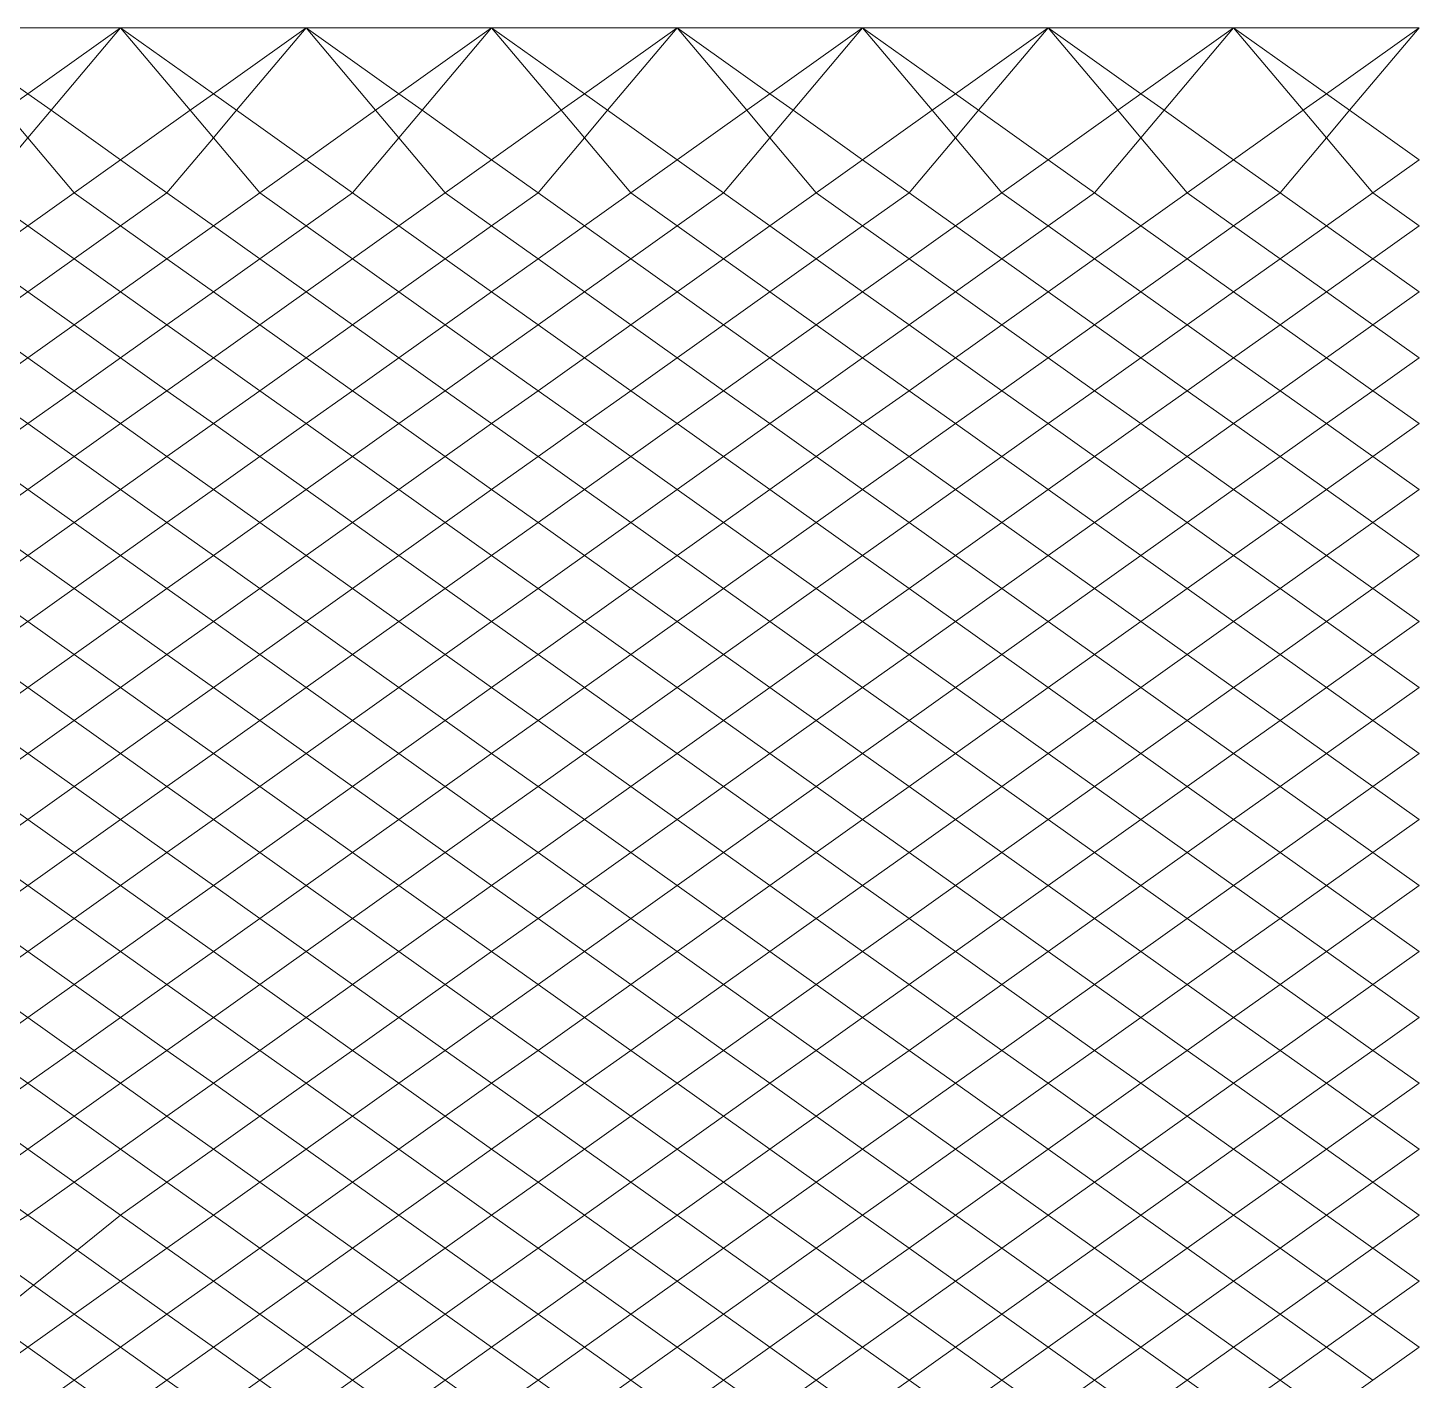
# Model space of a CAD drawing. Header units: millimetres. Extents: x 0 to 143, y 0 to 59.
# Drawn here: x 119.73 to 142.76, y 36.57 to 58.95 of the extents above; entities that cross this region are included whole.
import ezdxf

# ---------------------------------------------------------------- set-up
doc = ezdxf.new("R2010")
doc.units = ezdxf.units.MM
doc.layers.add('Основания', color=130, linetype='Continuous', lineweight=20)

msp = doc.modelspace()

# ---------------------------------------------------------------- linework, layer by layer
at = {"layer": 'Основания', "linetype": 'Continuous', "ltscale": 250}
for points in [[(121.265, 58.948), (121.265, 58.948), (118.195, 58.948), (119.73, 57.857)], [(121.265, 58.948), (119.73, 57.857), (120.114, 57.584)], [(121.265, 58.948), (120.114, 57.584), (121.265, 56.765), (122.416, 57.584)], [(124.335, 58.948), (121.265, 58.948), (121.265, 58.948), (122.8, 57.857)], [(121.265, 58.948), (122.416, 57.584), (122.8, 57.857)], [(124.335, 58.948), (122.8, 57.857), (123.184, 57.584)], [(124.335, 58.948), (123.184, 57.584), (124.335, 56.765), (125.486, 57.584)], [(127.405, 58.948), (124.335, 58.948), (124.335, 58.948), (125.87, 57.857)], [(124.335, 58.948), (125.486, 57.584), (125.87, 57.857)], [(127.405, 58.948), (125.87, 57.857), (126.254, 57.584)], [(127.405, 58.948), (126.254, 57.584), (127.405, 56.765), (128.556, 57.584)], [(127.405, 58.948), (128.556, 57.584), (128.94, 57.857)], [(130.475, 58.948), (127.405, 58.948), (127.405, 58.948), (128.94, 57.857)], [(130.475, 58.948), (128.94, 57.857), (129.324, 57.584)], [(130.475, 58.948), (129.324, 57.584), (130.475, 56.765), (131.626, 57.584)], [(130.475, 58.948), (131.626, 57.584), (132.01, 57.857)], [(133.545, 58.948), (133.545, 58.948), (130.475, 58.948), (132.01, 57.857)], [(133.545, 58.948), (132.01, 57.857), (132.394, 57.584)], [(133.545, 58.948), (132.394, 57.584), (133.545, 56.765), (134.696, 57.584)], [(136.615, 58.948), (133.545, 58.948), (133.545, 58.948), (135.08, 57.857)], [(133.545, 58.948), (134.696, 57.584), (135.08, 57.857)], [(136.615, 58.948), (135.08, 57.857), (135.464, 57.584)], [(136.615, 58.948), (135.464, 57.584), (136.615, 56.765), (137.766, 57.584)], [(136.615, 58.948), (137.766, 57.584), (138.15, 57.857)], [(139.685, 58.948), (139.685, 58.948), (136.615, 58.948), (138.15, 57.857)], [(139.685, 58.948), (138.15, 57.857), (138.534, 57.584)], [(139.685, 58.948), (138.534, 57.584), (139.685, 56.765), (140.836, 57.584)], [(142.755, 58.948), (139.685, 58.948), (139.685, 58.948), (141.22, 57.857)], [(139.685, 58.948), (140.836, 57.584), (141.22, 57.857)], [(142.755, 58.948), (141.22, 57.857), (141.604, 57.584)], [(120.114, 57.584), (119.73, 57.857), (119.346, 57.584), (119.73, 57.129)], [(123.184, 57.584), (122.8, 57.857), (122.416, 57.584), (122.8, 57.129)], [(126.254, 57.584), (125.87, 57.857), (125.486, 57.584), (125.87, 57.129)], [(129.324, 57.584), (128.94, 57.857), (128.556, 57.584), (128.94, 57.129)], [(132.394, 57.584), (132.01, 57.857), (131.626, 57.584), (132.01, 57.129)], [(135.464, 57.584), (135.08, 57.857), (134.696, 57.584), (135.08, 57.129)], [(138.534, 57.584), (138.15, 57.857), (137.766, 57.584), (138.15, 57.129)], [(141.604, 57.584), (141.22, 57.857), (140.836, 57.584), (141.22, 57.129)], [(120.114, 57.584), (119.73, 57.129), (120.498, 56.219), (121.265, 56.765)], [(122.8, 57.129), (122.416, 57.584), (121.265, 56.765), (122.033, 56.219)], [(124.335, 56.765), (123.184, 57.584), (122.8, 57.129), (123.568, 56.219), (123.568, 56.219)], [(125.87, 57.129), (125.486, 57.584), (124.335, 56.765), (125.103, 56.219)], [(127.405, 56.765), (126.254, 57.584), (125.87, 57.129), (126.638, 56.219), (126.638, 56.219)], [(128.94, 57.129), (128.556, 57.584), (127.405, 56.765), (128.173, 56.219)], [(129.324, 57.584), (128.94, 57.129), (129.708, 56.219), (130.475, 56.765)], [(132.01, 57.129), (131.626, 57.584), (130.475, 56.765), (131.243, 56.219)], [(132.394, 57.584), (132.01, 57.129), (132.778, 56.219), (133.545, 56.765)], [(135.08, 57.129), (134.696, 57.584), (133.545, 56.765), (134.313, 56.219)], [(136.615, 56.765), (135.464, 57.584), (135.08, 57.129), (135.848, 56.219), (135.848, 56.219)], [(138.15, 57.129), (137.766, 57.584), (136.615, 56.765), (137.383, 56.219)], [(138.534, 57.584), (138.15, 57.129), (138.918, 56.219), (139.685, 56.765)], [(141.22, 57.129), (140.836, 57.584), (139.685, 56.765), (140.453, 56.219)], [(142.755, 56.765), (141.604, 57.584), (141.22, 57.129), (141.988, 56.219), (141.988, 56.219)], [(120.498, 56.219), (119.73, 57.129), (118.963, 56.219), (119.73, 55.674)], [(123.568, 56.219), (122.8, 57.129), (122.033, 56.219), (122.8, 55.674)], [(126.638, 56.219), (125.87, 57.129), (125.103, 56.219), (125.87, 55.674)], [(129.708, 56.219), (128.94, 57.129), (128.173, 56.219), (128.94, 55.674)], [(132.778, 56.219), (132.01, 57.129), (131.243, 56.219), (132.01, 55.674)], [(135.848, 56.219), (135.08, 57.129), (134.313, 56.219), (135.08, 55.674)], [(138.918, 56.219), (138.15, 57.129), (137.383, 56.219), (138.15, 55.674)], [(141.988, 56.219), (141.22, 57.129), (140.453, 56.219), (141.22, 55.674)], [(121.265, 56.765), (120.498, 56.219), (121.265, 55.674), (122.033, 56.219)], [(124.335, 56.765), (123.568, 56.219), (124.335, 55.674), (125.103, 56.219)], [(127.405, 56.765), (126.638, 56.219), (127.405, 55.674), (128.173, 56.219)], [(130.475, 56.765), (129.708, 56.219), (130.475, 55.674), (131.243, 56.219)], [(133.545, 56.765), (132.778, 56.219), (133.545, 55.674), (134.313, 56.219)], [(136.615, 56.765), (135.848, 56.219), (136.615, 55.674), (137.383, 56.219)], [(139.685, 56.765), (138.918, 56.219), (139.685, 55.674), (140.453, 56.219)], [(120.498, 56.219), (119.73, 55.674), (120.498, 55.128), (121.265, 55.674)], [(122.033, 56.219), (121.265, 55.674), (122.033, 55.128), (122.8, 55.674)], [(123.568, 56.219), (122.8, 55.674), (123.568, 55.128), (124.335, 55.674)], [(125.103, 56.219), (124.335, 55.674), (125.103, 55.128), (125.87, 55.674)], [(126.638, 56.219), (125.87, 55.674), (126.638, 55.128), (127.405, 55.674)], [(128.173, 56.219), (127.405, 55.674), (128.173, 55.128), (128.94, 55.674)], [(129.708, 56.219), (128.94, 55.674), (129.708, 55.128), (130.475, 55.674)], [(131.243, 56.219), (130.475, 55.674), (131.243, 55.128), (132.01, 55.674)], [(132.778, 56.219), (132.01, 55.674), (132.778, 55.128), (133.545, 55.674)], [(134.313, 56.219), (133.545, 55.674), (134.313, 55.128), (135.08, 55.674)], [(135.848, 56.219), (135.08, 55.674), (135.848, 55.128), (136.615, 55.674)], [(137.383, 56.219), (136.615, 55.674), (137.383, 55.128), (138.15, 55.674)], [(138.918, 56.219), (138.15, 55.674), (138.918, 55.128), (139.685, 55.674)], [(140.453, 56.219), (139.685, 55.674), (140.453, 55.128), (141.22, 55.674)], [(141.988, 56.219), (141.22, 55.674), (141.988, 55.128), (142.755, 55.674)], [(119.73, 55.674), (118.963, 55.128), (119.73, 54.582), (120.498, 55.128)], [(121.265, 55.674), (120.498, 55.128), (121.265, 54.582), (122.033, 55.128)], [(122.8, 55.674), (122.033, 55.128), (122.8, 54.582), (123.568, 55.128)], [(124.335, 55.674), (123.568, 55.128), (124.335, 54.582), (125.103, 55.128)], [(125.87, 55.674), (125.103, 55.128), (125.87, 54.582), (126.638, 55.128)], [(127.405, 55.674), (126.638, 55.128), (127.405, 54.582), (128.173, 55.128)], [(128.94, 55.674), (128.173, 55.128), (128.94, 54.582), (129.708, 55.128)], [(130.475, 55.674), (129.708, 55.128), (130.475, 54.582), (131.243, 55.128)], [(132.01, 55.674), (131.243, 55.128), (132.01, 54.582), (132.778, 55.128)], [(133.545, 55.674), (132.778, 55.128), (133.545, 54.582), (134.313, 55.128)], [(135.08, 55.674), (134.313, 55.128), (135.08, 54.582), (135.848, 55.128)], [(136.615, 55.674), (135.848, 55.128), (136.615, 54.582), (137.383, 55.128)], [(138.15, 55.674), (137.383, 55.128), (138.15, 54.582), (138.918, 55.128)], [(139.685, 55.674), (138.918, 55.128), (139.685, 54.582), (140.453, 55.128)], [(141.22, 55.674), (140.453, 55.128), (141.22, 54.582), (141.988, 55.128)], [(120.498, 55.128), (119.73, 54.582), (120.498, 54.036), (121.265, 54.582)], [(122.033, 55.128), (121.265, 54.582), (122.033, 54.036), (122.8, 54.582)], [(123.568, 55.128), (122.8, 54.582), (123.568, 54.036), (124.335, 54.582)], [(125.103, 55.128), (124.335, 54.582), (125.103, 54.036), (125.87, 54.582)], [(126.638, 55.128), (125.87, 54.582), (126.638, 54.036), (127.405, 54.582)], [(128.173, 55.128), (127.405, 54.582), (128.173, 54.036), (128.94, 54.582)], [(129.708, 55.128), (128.94, 54.582), (129.708, 54.036), (130.475, 54.582)], [(131.243, 55.128), (130.475, 54.582), (131.243, 54.036), (132.01, 54.582)], [(132.778, 55.128), (132.01, 54.582), (132.778, 54.036), (133.545, 54.582)], [(134.313, 55.128), (133.545, 54.582), (134.313, 54.036), (135.08, 54.582)], [(135.848, 55.128), (135.08, 54.582), (135.848, 54.036), (136.615, 54.582)], [(137.383, 55.128), (136.615, 54.582), (137.383, 54.036), (138.15, 54.582)], [(138.918, 55.128), (138.15, 54.582), (138.918, 54.036), (139.685, 54.582)], [(140.453, 55.128), (139.685, 54.582), (140.453, 54.036), (141.22, 54.582)], [(141.988, 55.128), (141.22, 54.582), (141.988, 54.036), (142.755, 54.582)], [(119.73, 54.582), (118.963, 54.036), (119.73, 53.49), (120.498, 54.036)], [(121.265, 54.582), (120.498, 54.036), (121.265, 53.49), (122.033, 54.036)], [(122.8, 54.582), (122.033, 54.036), (122.8, 53.49), (123.568, 54.036)], [(124.335, 54.582), (123.568, 54.036), (124.335, 53.49), (125.103, 54.036)], [(125.87, 54.582), (125.103, 54.036), (125.87, 53.49), (126.638, 54.036)], [(127.405, 54.582), (126.638, 54.036), (127.405, 53.49), (128.173, 54.036)], [(128.94, 54.582), (128.173, 54.036), (128.94, 53.49), (129.708, 54.036)], [(130.475, 54.582), (129.708, 54.036), (130.475, 53.49), (131.243, 54.036)], [(132.01, 54.582), (131.243, 54.036), (132.01, 53.49), (132.778, 54.036)], [(133.545, 54.582), (132.778, 54.036), (133.545, 53.49), (134.313, 54.036)], [(135.08, 54.582), (134.313, 54.036), (135.08, 53.49), (135.848, 54.036)], [(136.615, 54.582), (135.848, 54.036), (136.615, 53.49), (137.383, 54.036)], [(138.15, 54.582), (137.383, 54.036), (138.15, 53.49), (138.918, 54.036)], [(139.685, 54.582), (138.918, 54.036), (139.685, 53.49), (140.453, 54.036)], [(141.22, 54.582), (140.453, 54.036), (141.22, 53.49), (141.988, 54.036)], [(120.498, 54.036), (119.73, 53.49), (120.498, 52.944), (121.265, 53.49)], [(122.033, 54.036), (121.265, 53.49), (122.033, 52.944), (122.8, 53.49)], [(123.568, 54.036), (122.8, 53.49), (123.568, 52.944), (124.335, 53.49)], [(125.103, 54.036), (124.335, 53.49), (125.103, 52.944), (125.87, 53.49)], [(126.638, 54.036), (125.87, 53.49), (126.638, 52.944), (127.405, 53.49)], [(128.173, 54.036), (127.405, 53.49), (128.173, 52.944), (128.94, 53.49)], [(129.708, 54.036), (128.94, 53.49), (129.708, 52.944), (130.475, 53.49)], [(131.243, 54.036), (130.475, 53.49), (131.243, 52.944), (132.01, 53.49)], [(132.778, 54.036), (132.01, 53.49), (132.778, 52.944), (133.545, 53.49)], [(134.313, 54.036), (133.545, 53.49), (134.313, 52.944), (135.08, 53.49)], [(135.848, 54.036), (135.08, 53.49), (135.848, 52.944), (136.615, 53.49)], [(137.383, 54.036), (136.615, 53.49), (137.383, 52.944), (138.15, 53.49)], [(138.918, 54.036), (138.15, 53.49), (138.918, 52.944), (139.685, 53.49)], [(140.453, 54.036), (139.685, 53.49), (140.453, 52.944), (141.22, 53.49)], [(141.988, 54.036), (141.22, 53.49), (141.988, 52.944), (142.755, 53.49)], [(119.73, 53.49), (118.963, 52.944), (119.73, 52.399), (120.498, 52.944)], [(121.265, 53.49), (120.498, 52.944), (121.265, 52.399), (122.033, 52.944)], [(122.8, 53.49), (122.033, 52.944), (122.8, 52.399), (123.568, 52.944)], [(124.335, 53.49), (123.568, 52.944), (124.335, 52.399), (125.103, 52.944)], [(125.87, 53.49), (125.103, 52.944), (125.87, 52.399), (126.638, 52.944)], [(127.405, 53.49), (126.638, 52.944), (127.405, 52.399), (128.173, 52.944)], [(128.94, 53.49), (128.173, 52.944), (128.94, 52.399), (129.708, 52.944)], [(130.475, 53.49), (129.708, 52.944), (130.475, 52.399), (131.243, 52.944)], [(132.01, 53.49), (131.243, 52.944), (132.01, 52.399), (132.778, 52.944)], [(133.545, 53.49), (132.778, 52.944), (133.545, 52.399), (134.313, 52.944)], [(135.08, 53.49), (134.313, 52.944), (135.08, 52.399), (135.848, 52.944)], [(136.615, 53.49), (135.848, 52.944), (136.615, 52.399), (137.383, 52.944)], [(138.15, 53.49), (137.383, 52.944), (138.15, 52.399), (138.918, 52.944)], [(139.685, 53.49), (138.918, 52.944), (139.685, 52.399), (140.453, 52.944)], [(141.22, 53.49), (140.453, 52.944), (141.22, 52.399), (141.988, 52.944)], [(120.498, 52.944), (119.73, 52.399), (120.498, 51.853), (121.265, 52.399)], [(122.033, 52.944), (121.265, 52.399), (122.033, 51.853), (122.8, 52.399)], [(123.568, 52.944), (122.8, 52.399), (123.568, 51.853), (124.335, 52.399)], [(125.103, 52.944), (124.335, 52.399), (125.103, 51.853), (125.87, 52.399)], [(126.638, 52.944), (125.87, 52.399), (126.638, 51.853), (127.405, 52.399)], [(128.173, 52.944), (127.405, 52.399), (128.173, 51.853), (128.94, 52.399)], [(129.708, 52.944), (128.94, 52.399), (129.708, 51.853), (130.475, 52.399)], [(131.243, 52.944), (130.475, 52.399), (131.243, 51.853), (132.01, 52.399)], [(132.778, 52.944), (132.01, 52.399), (132.778, 51.853), (133.545, 52.399)], [(134.313, 52.944), (133.545, 52.399), (134.313, 51.853), (135.08, 52.399)], [(135.848, 52.944), (135.08, 52.399), (135.848, 51.853), (136.615, 52.399)], [(137.383, 52.944), (136.615, 52.399), (137.383, 51.853), (138.15, 52.399)], [(138.918, 52.944), (138.15, 52.399), (138.918, 51.853), (139.685, 52.399)], [(140.453, 52.944), (139.685, 52.399), (140.453, 51.853), (141.22, 52.399)], [(141.988, 52.944), (141.22, 52.399), (141.988, 51.853), (142.755, 52.399)], [(119.73, 52.399), (118.963, 51.853), (119.73, 51.307), (120.498, 51.853)], [(121.265, 52.399), (120.498, 51.853), (121.265, 51.307), (122.033, 51.853)], [(122.8, 52.399), (122.033, 51.853), (122.8, 51.307), (123.568, 51.853)], [(124.335, 52.399), (123.568, 51.853), (124.335, 51.307), (125.103, 51.853)], [(125.87, 52.399), (125.103, 51.853), (125.87, 51.307), (126.638, 51.853)], [(127.405, 52.399), (126.638, 51.853), (127.405, 51.307), (128.173, 51.853)], [(128.94, 52.399), (128.173, 51.853), (128.94, 51.307), (129.708, 51.853)], [(130.475, 52.399), (129.708, 51.853), (130.475, 51.307), (131.243, 51.853)], [(132.01, 52.399), (131.243, 51.853), (132.01, 51.307), (132.778, 51.853)], [(133.545, 52.399), (132.778, 51.853), (133.545, 51.307), (134.313, 51.853)], [(135.08, 52.399), (134.313, 51.853), (135.08, 51.307), (135.848, 51.853)], [(136.615, 52.399), (135.848, 51.853), (136.615, 51.307), (137.383, 51.853)], [(138.15, 52.399), (137.383, 51.853), (138.15, 51.307), (138.918, 51.853)], [(139.685, 52.399), (138.918, 51.853), (139.685, 51.307), (140.453, 51.853)], [(141.22, 52.399), (140.453, 51.853), (141.22, 51.307), (141.988, 51.853)], [(120.498, 51.853), (119.73, 51.307), (120.498, 50.761), (121.265, 51.307)], [(122.033, 51.853), (121.265, 51.307), (122.033, 50.761), (122.8, 51.307)], [(123.568, 51.853), (122.8, 51.307), (123.568, 50.761), (124.335, 51.307)], [(125.103, 51.853), (124.335, 51.307), (125.103, 50.761), (125.87, 51.307)], [(126.638, 51.853), (125.87, 51.307), (126.638, 50.761), (127.405, 51.307)], [(128.173, 51.853), (127.405, 51.307), (128.173, 50.761), (128.94, 51.307)], [(129.708, 51.853), (128.94, 51.307), (129.708, 50.761), (130.475, 51.307)], [(131.243, 51.853), (130.475, 51.307), (131.243, 50.761), (132.01, 51.307)], [(132.778, 51.853), (132.01, 51.307), (132.778, 50.761), (133.545, 51.307)], [(134.313, 51.853), (133.545, 51.307), (134.313, 50.761), (135.08, 51.307)], [(135.848, 51.853), (135.08, 51.307), (135.848, 50.761), (136.615, 51.307)], [(137.383, 51.853), (136.615, 51.307), (137.383, 50.761), (138.15, 51.307)], [(138.918, 51.853), (138.15, 51.307), (138.918, 50.761), (139.685, 51.307)], [(140.453, 51.853), (139.685, 51.307), (140.453, 50.761), (141.22, 51.307)], [(141.988, 51.853), (141.22, 51.307), (141.988, 50.761), (142.755, 51.307)], [(119.73, 51.307), (118.963, 50.761), (119.73, 50.215), (120.498, 50.761)], [(121.265, 51.307), (120.498, 50.761), (121.265, 50.215), (122.033, 50.761)], [(122.8, 51.307), (122.033, 50.761), (122.8, 50.215), (123.568, 50.761)], [(124.335, 51.307), (123.568, 50.761), (124.335, 50.215), (125.103, 50.761)], [(125.87, 51.307), (125.103, 50.761), (125.87, 50.215), (126.638, 50.761)], [(127.405, 51.307), (126.638, 50.761), (127.405, 50.215), (128.173, 50.761)], [(128.94, 51.307), (128.173, 50.761), (128.94, 50.215), (129.708, 50.761)], [(130.475, 51.307), (129.708, 50.761), (130.475, 50.215), (131.243, 50.761)], [(132.01, 51.307), (131.243, 50.761), (132.01, 50.215), (132.778, 50.761)], [(133.545, 51.307), (132.778, 50.761), (133.545, 50.215), (134.313, 50.761)], [(135.08, 51.307), (134.313, 50.761), (135.08, 50.215), (135.848, 50.761)], [(136.615, 51.307), (135.848, 50.761), (136.615, 50.215), (137.383, 50.761)], [(138.15, 51.307), (137.383, 50.761), (138.15, 50.215), (138.918, 50.761)], [(139.685, 51.307), (138.918, 50.761), (139.685, 50.215), (140.453, 50.761)], [(141.22, 51.307), (140.453, 50.761), (141.22, 50.215), (141.988, 50.761)], [(120.498, 50.761), (119.73, 50.215), (120.498, 49.669), (121.265, 50.215)], [(122.033, 50.761), (121.265, 50.215), (122.033, 49.669), (122.8, 50.215)], [(123.568, 50.761), (122.8, 50.215), (123.568, 49.669), (124.335, 50.215)], [(125.103, 50.761), (124.335, 50.215), (125.103, 49.669), (125.87, 50.215)], [(126.638, 50.761), (125.87, 50.215), (126.638, 49.669), (127.405, 50.215)], [(128.173, 50.761), (127.405, 50.215), (128.173, 49.669), (128.94, 50.215)], [(129.708, 50.761), (128.94, 50.215), (129.708, 49.669), (130.475, 50.215)], [(131.243, 50.761), (130.475, 50.215), (131.243, 49.669), (132.01, 50.215)], [(132.778, 50.761), (132.01, 50.215), (132.778, 49.669), (133.545, 50.215)], [(134.313, 50.761), (133.545, 50.215), (134.313, 49.669), (135.08, 50.215)], [(135.848, 50.761), (135.08, 50.215), (135.848, 49.669), (136.615, 50.215)], [(137.383, 50.761), (136.615, 50.215), (137.383, 49.669), (138.15, 50.215)], [(138.918, 50.761), (138.15, 50.215), (138.918, 49.669), (139.685, 50.215)], [(140.453, 50.761), (139.685, 50.215), (140.453, 49.669), (141.22, 50.215)], [(141.988, 50.761), (141.22, 50.215), (141.988, 49.669), (142.755, 50.215)], [(119.73, 50.215), (118.963, 49.669), (119.73, 49.124), (120.498, 49.669)], [(121.265, 50.215), (120.498, 49.669), (121.265, 49.124), (122.033, 49.669)], [(122.8, 50.215), (122.033, 49.669), (122.8, 49.124), (123.568, 49.669)], [(124.335, 50.215), (123.568, 49.669), (124.335, 49.124), (125.103, 49.669)], [(125.87, 50.215), (125.103, 49.669), (125.87, 49.124), (126.638, 49.669)], [(127.405, 50.215), (126.638, 49.669), (127.405, 49.124), (128.173, 49.669)], [(128.94, 50.215), (128.173, 49.669), (128.94, 49.124), (129.708, 49.669)], [(130.475, 50.215), (129.708, 49.669), (130.475, 49.124), (131.243, 49.669)], [(132.01, 50.215), (131.243, 49.669), (132.01, 49.124), (132.778, 49.669)], [(133.545, 50.215), (132.778, 49.669), (133.545, 49.124), (134.313, 49.669)], [(135.08, 50.215), (134.313, 49.669), (135.08, 49.124), (135.848, 49.669)], [(136.615, 50.215), (135.848, 49.669), (136.615, 49.124), (137.383, 49.669)], [(138.15, 50.215), (137.383, 49.669), (138.15, 49.124), (138.918, 49.669)], [(139.685, 50.215), (138.918, 49.669), (139.685, 49.124), (140.453, 49.669)], [(141.22, 50.215), (140.453, 49.669), (141.22, 49.124), (141.988, 49.669)], [(120.498, 49.669), (119.73, 49.124), (120.498, 48.578), (121.265, 49.124)], [(122.033, 49.669), (121.265, 49.124), (122.033, 48.578), (122.8, 49.124)], [(123.568, 49.669), (122.8, 49.124), (123.568, 48.578), (124.335, 49.124)], [(125.103, 49.669), (124.335, 49.124), (125.103, 48.578), (125.87, 49.124)], [(126.638, 49.669), (125.87, 49.124), (126.638, 48.578), (127.405, 49.124)], [(128.173, 49.669), (127.405, 49.124), (128.173, 48.578), (128.94, 49.124)], [(129.708, 49.669), (128.94, 49.124), (129.708, 48.578), (130.475, 49.124)], [(131.243, 49.669), (130.475, 49.124), (131.243, 48.578), (132.01, 49.124)], [(132.778, 49.669), (132.01, 49.124), (132.778, 48.578), (133.545, 49.124)], [(134.313, 49.669), (133.545, 49.124), (134.313, 48.578), (135.08, 49.124)], [(135.848, 49.669), (135.08, 49.124), (135.848, 48.578), (136.615, 49.124)], [(137.383, 49.669), (136.615, 49.124), (137.383, 48.578), (138.15, 49.124)], [(138.918, 49.669), (138.15, 49.124), (138.918, 48.578), (139.685, 49.124)], [(140.453, 49.669), (139.685, 49.124), (140.453, 48.578), (141.22, 49.124)], [(141.988, 49.669), (141.22, 49.124), (141.988, 48.578), (142.755, 49.124)], [(119.73, 49.124), (118.963, 48.578), (119.73, 48.032), (120.498, 48.578)], [(121.265, 49.124), (120.498, 48.578), (121.265, 48.032), (122.033, 48.578)], [(122.8, 49.124), (122.033, 48.578), (122.8, 48.032), (123.568, 48.578)], [(124.335, 49.124), (123.568, 48.578), (124.335, 48.032), (125.103, 48.578)], [(125.87, 49.124), (125.103, 48.578), (125.87, 48.032), (126.638, 48.578)], [(127.405, 49.124), (126.638, 48.578), (127.405, 48.032), (128.173, 48.578)], [(128.94, 49.124), (128.173, 48.578), (128.94, 48.032), (129.708, 48.578)], [(130.475, 49.124), (129.708, 48.578), (130.475, 48.032), (131.243, 48.578)], [(132.01, 49.124), (131.243, 48.578), (132.01, 48.032), (132.778, 48.578)], [(133.545, 49.124), (132.778, 48.578), (133.545, 48.032), (134.313, 48.578)], [(135.08, 49.124), (134.313, 48.578), (135.08, 48.032), (135.848, 48.578)], [(136.615, 49.124), (135.848, 48.578), (136.615, 48.032), (137.383, 48.578)], [(138.15, 49.124), (137.383, 48.578), (138.15, 48.032), (138.918, 48.578)], [(139.685, 49.124), (138.918, 48.578), (139.685, 48.032), (140.453, 48.578)], [(141.22, 49.124), (140.453, 48.578), (141.22, 48.032), (141.988, 48.578)], [(120.498, 48.578), (119.73, 48.032), (120.498, 47.486), (121.265, 48.032)], [(122.033, 48.578), (121.265, 48.032), (122.033, 47.486), (122.8, 48.032)], [(123.568, 48.578), (122.8, 48.032), (123.568, 47.486), (124.335, 48.032)], [(125.103, 48.578), (124.335, 48.032), (125.103, 47.486), (125.87, 48.032)], [(126.638, 48.578), (125.87, 48.032), (126.638, 47.486), (127.405, 48.032)], [(128.173, 48.578), (127.405, 48.032), (128.173, 47.486), (128.94, 48.032)], [(129.708, 48.578), (128.94, 48.032), (129.708, 47.486), (130.475, 48.032)], [(131.243, 48.578), (130.475, 48.032), (131.243, 47.486), (132.01, 48.032)], [(132.778, 48.578), (132.01, 48.032), (132.778, 47.486), (133.545, 48.032)], [(134.313, 48.578), (133.545, 48.032), (134.313, 47.486), (135.08, 48.032)], [(135.848, 48.578), (135.08, 48.032), (135.848, 47.486), (136.615, 48.032)], [(137.383, 48.578), (136.615, 48.032), (137.383, 47.486), (138.15, 48.032)], [(138.918, 48.578), (138.15, 48.032), (138.918, 47.486), (139.685, 48.032)], [(140.453, 48.578), (139.685, 48.032), (140.453, 47.486), (141.22, 48.032)], [(141.988, 48.578), (141.22, 48.032), (141.988, 47.486), (142.755, 48.032)], [(119.73, 48.032), (118.963, 47.486), (119.73, 46.94), (120.498, 47.486)], [(121.265, 48.032), (120.498, 47.486), (121.265, 46.94), (122.033, 47.486)], [(122.8, 48.032), (122.033, 47.486), (122.8, 46.94), (123.568, 47.486)], [(124.335, 48.032), (123.568, 47.486), (124.335, 46.94), (125.103, 47.486)], [(125.87, 48.032), (125.103, 47.486), (125.87, 46.94), (126.638, 47.486)], [(127.405, 48.032), (126.638, 47.486), (127.405, 46.94), (128.173, 47.486)], [(128.94, 48.032), (128.173, 47.486), (128.94, 46.94), (129.708, 47.486)], [(130.475, 48.032), (129.708, 47.486), (130.475, 46.94), (131.243, 47.486)], [(132.01, 48.032), (131.243, 47.486), (132.01, 46.94), (132.778, 47.486)], [(133.545, 48.032), (132.778, 47.486), (133.545, 46.94), (134.313, 47.486)], [(135.08, 48.032), (134.313, 47.486), (135.08, 46.94), (135.848, 47.486)], [(136.615, 48.032), (135.848, 47.486), (136.615, 46.94), (137.383, 47.486)], [(138.15, 48.032), (137.383, 47.486), (138.15, 46.94), (138.918, 47.486)], [(139.685, 48.032), (138.918, 47.486), (139.685, 46.94), (140.453, 47.486)], [(141.22, 48.032), (140.453, 47.486), (141.22, 46.94), (141.988, 47.486)], [(120.498, 47.486), (119.73, 46.94), (120.498, 46.395), (121.265, 46.94)], [(122.033, 47.486), (121.265, 46.94), (122.033, 46.395), (122.8, 46.94)], [(123.568, 47.486), (122.8, 46.94), (123.568, 46.395), (124.335, 46.94)], [(125.103, 47.486), (124.335, 46.94), (125.103, 46.395), (125.87, 46.94)], [(126.638, 47.486), (125.87, 46.94), (126.638, 46.395), (127.405, 46.94)], [(128.173, 47.486), (127.405, 46.94), (128.173, 46.395), (128.94, 46.94)], [(129.708, 47.486), (128.94, 46.94), (129.708, 46.395), (130.475, 46.94)], [(131.243, 47.486), (130.475, 46.94), (131.243, 46.395), (132.01, 46.94)], [(132.778, 47.486), (132.01, 46.94), (132.778, 46.395), (133.545, 46.94)], [(134.313, 47.486), (133.545, 46.94), (134.313, 46.395), (135.08, 46.94)], [(135.848, 47.486), (135.08, 46.94), (135.848, 46.395), (136.615, 46.94)], [(137.383, 47.486), (136.615, 46.94), (137.383, 46.395), (138.15, 46.94)], [(138.918, 47.486), (138.15, 46.94), (138.918, 46.395), (139.685, 46.94)], [(140.453, 47.486), (139.685, 46.94), (140.453, 46.395), (141.22, 46.94)], [(141.988, 47.486), (141.22, 46.94), (141.988, 46.395), (142.755, 46.94)], [(119.73, 46.94), (118.963, 46.395), (119.73, 45.849), (120.498, 46.395)], [(121.265, 46.94), (120.498, 46.395), (121.265, 45.849), (122.033, 46.395)], [(122.8, 46.94), (122.033, 46.395), (122.8, 45.849), (123.568, 46.395)], [(124.335, 46.94), (123.568, 46.395), (124.335, 45.849), (125.103, 46.395)], [(125.87, 46.94), (125.103, 46.395), (125.87, 45.849), (126.638, 46.395)], [(127.405, 46.94), (126.638, 46.395), (127.405, 45.849), (128.173, 46.395)], [(128.94, 46.94), (128.173, 46.395), (128.94, 45.849), (129.708, 46.395)], [(130.475, 46.94), (129.708, 46.395), (130.475, 45.849), (131.243, 46.395)], [(132.01, 46.94), (131.243, 46.395), (132.01, 45.849), (132.778, 46.395)], [(133.545, 46.94), (132.778, 46.395), (133.545, 45.849), (134.313, 46.395)], [(135.08, 46.94), (134.313, 46.395), (135.08, 45.849), (135.848, 46.395)], [(136.615, 46.94), (135.848, 46.395), (136.615, 45.849), (137.383, 46.395)], [(138.15, 46.94), (137.383, 46.395), (138.15, 45.849), (138.918, 46.395)], [(139.685, 46.94), (138.918, 46.395), (139.685, 45.849), (140.453, 46.395)], [(141.22, 46.94), (140.453, 46.395), (141.22, 45.849), (141.988, 46.395)], [(120.498, 46.395), (119.73, 45.849), (120.498, 45.303), (121.265, 45.849)], [(122.033, 46.395), (121.265, 45.849), (122.033, 45.303), (122.8, 45.849)], [(123.568, 46.395), (122.8, 45.849), (123.568, 45.303), (124.335, 45.849)], [(125.103, 46.395), (124.335, 45.849), (125.103, 45.303), (125.87, 45.849)], [(126.638, 46.395), (125.87, 45.849), (126.638, 45.303), (127.405, 45.849)], [(128.173, 46.395), (127.405, 45.849), (128.173, 45.303), (128.94, 45.849)], [(129.708, 46.395), (128.94, 45.849), (129.708, 45.303), (130.475, 45.849)], [(131.243, 46.395), (130.475, 45.849), (131.243, 45.303), (132.01, 45.849)], [(132.778, 46.395), (132.01, 45.849), (132.778, 45.303), (133.545, 45.849)], [(134.313, 46.395), (133.545, 45.849), (134.313, 45.303), (135.08, 45.849)], [(135.848, 46.395), (135.08, 45.849), (135.848, 45.303), (136.615, 45.849)], [(137.383, 46.395), (136.615, 45.849), (137.383, 45.303), (138.15, 45.849)], [(138.918, 46.395), (138.15, 45.849), (138.918, 45.303), (139.685, 45.849)], [(140.453, 46.395), (139.685, 45.849), (140.453, 45.303), (141.22, 45.849)], [(141.988, 46.395), (141.22, 45.849), (141.988, 45.303), (142.755, 45.849)], [(119.73, 45.849), (118.963, 45.303), (119.73, 44.757), (120.498, 45.303)], [(121.265, 45.849), (120.498, 45.303), (121.265, 44.757), (122.033, 45.303)], [(122.8, 45.849), (122.033, 45.303), (122.8, 44.757), (123.568, 45.303)], [(124.335, 45.849), (123.568, 45.303), (124.335, 44.757), (125.103, 45.303)], [(125.87, 45.849), (125.103, 45.303), (125.87, 44.757), (126.638, 45.303)], [(127.405, 45.849), (126.638, 45.303), (127.405, 44.757), (128.173, 45.303)], [(128.94, 45.849), (128.173, 45.303), (128.94, 44.757), (129.708, 45.303)], [(130.475, 45.849), (129.708, 45.303), (130.475, 44.757), (131.243, 45.303)], [(132.01, 45.849), (131.243, 45.303), (132.01, 44.757), (132.778, 45.303)], [(133.545, 45.849), (132.778, 45.303), (133.545, 44.757), (134.313, 45.303)], [(135.08, 45.849), (134.313, 45.303), (135.08, 44.757), (135.848, 45.303)], [(136.615, 45.849), (135.848, 45.303), (136.615, 44.757), (137.383, 45.303)], [(138.15, 45.849), (137.383, 45.303), (138.15, 44.757), (138.918, 45.303)], [(139.685, 45.849), (138.918, 45.303), (139.685, 44.757), (140.453, 45.303)], [(141.22, 45.849), (140.453, 45.303), (141.22, 44.757), (141.988, 45.303)], [(120.498, 45.303), (119.73, 44.757), (120.498, 44.211), (121.265, 44.757)], [(122.033, 45.303), (121.265, 44.757), (122.033, 44.211), (122.8, 44.757)], [(123.568, 45.303), (122.8, 44.757), (123.568, 44.211), (124.335, 44.757)], [(125.103, 45.303), (124.335, 44.757), (125.103, 44.211), (125.87, 44.757)], [(126.638, 45.303), (125.87, 44.757), (126.638, 44.211), (127.405, 44.757)], [(128.173, 45.303), (127.405, 44.757), (128.173, 44.211), (128.94, 44.757)], [(129.708, 45.303), (128.94, 44.757), (129.708, 44.211), (130.475, 44.757)], [(131.243, 45.303), (130.475, 44.757), (131.243, 44.211), (132.01, 44.757)], [(132.778, 45.303), (132.01, 44.757), (132.778, 44.211), (133.545, 44.757)], [(134.313, 45.303), (133.545, 44.757), (134.313, 44.211), (135.08, 44.757)], [(135.848, 45.303), (135.08, 44.757), (135.848, 44.211), (136.615, 44.757)], [(137.383, 45.303), (136.615, 44.757), (137.383, 44.211), (138.15, 44.757)], [(138.918, 45.303), (138.15, 44.757), (138.918, 44.211), (139.685, 44.757)], [(140.453, 45.303), (139.685, 44.757), (140.453, 44.211), (141.22, 44.757)], [(141.988, 45.303), (141.22, 44.757), (141.988, 44.211), (142.755, 44.757)], [(119.73, 44.757), (118.963, 44.211), (119.73, 43.665), (120.498, 44.211)], [(121.265, 44.757), (120.498, 44.211), (121.265, 43.665), (122.033, 44.211)], [(122.8, 44.757), (122.033, 44.211), (122.8, 43.665), (123.568, 44.211)], [(124.335, 44.757), (123.568, 44.211), (124.335, 43.665), (125.103, 44.211)], [(125.87, 44.757), (125.103, 44.211), (125.87, 43.665), (126.638, 44.211)], [(127.405, 44.757), (126.638, 44.211), (127.405, 43.665), (128.173, 44.211)], [(128.94, 44.757), (128.173, 44.211), (128.94, 43.665), (129.708, 44.211)], [(130.475, 44.757), (129.708, 44.211), (130.475, 43.665), (131.243, 44.211)], [(132.01, 44.757), (131.243, 44.211), (132.01, 43.665), (132.778, 44.211)], [(133.545, 44.757), (132.778, 44.211), (133.545, 43.665), (134.313, 44.211)], [(135.08, 44.757), (134.313, 44.211), (135.08, 43.665), (135.848, 44.211)], [(136.615, 44.757), (135.848, 44.211), (136.615, 43.665), (137.383, 44.211)], [(138.15, 44.757), (137.383, 44.211), (138.15, 43.665), (138.918, 44.211)], [(139.685, 44.757), (138.918, 44.211), (139.685, 43.665), (140.453, 44.211)], [(141.22, 44.757), (140.453, 44.211), (141.22, 43.665), (141.988, 44.211)], [(120.498, 44.211), (119.73, 43.665), (120.498, 43.12), (121.265, 43.665)], [(122.033, 44.211), (121.265, 43.665), (122.033, 43.12), (122.8, 43.665)], [(123.568, 44.211), (122.8, 43.665), (123.568, 43.12), (124.335, 43.665)], [(125.103, 44.211), (124.335, 43.665), (125.103, 43.12), (125.87, 43.665)], [(126.638, 44.211), (125.87, 43.665), (126.638, 43.12), (127.405, 43.665)], [(128.173, 44.211), (127.405, 43.665), (128.173, 43.12), (128.94, 43.665)], [(129.708, 44.211), (128.94, 43.665), (129.708, 43.12), (130.475, 43.665)], [(131.243, 44.211), (130.475, 43.665), (131.243, 43.12), (132.01, 43.665)], [(132.778, 44.211), (132.01, 43.665), (132.778, 43.12), (133.545, 43.665)], [(134.313, 44.211), (133.545, 43.665), (134.313, 43.12), (135.08, 43.665)], [(135.848, 44.211), (135.08, 43.665), (135.848, 43.12), (136.615, 43.665)], [(137.383, 44.211), (136.615, 43.665), (137.383, 43.12), (138.15, 43.665)], [(138.918, 44.211), (138.15, 43.665), (138.918, 43.12), (139.685, 43.665)], [(140.453, 44.211), (139.685, 43.665), (140.453, 43.12), (141.22, 43.665)], [(141.988, 44.211), (141.22, 43.665), (141.988, 43.12), (142.755, 43.665)], [(119.73, 43.665), (118.963, 43.12), (119.73, 42.574), (120.498, 43.12)], [(121.265, 43.665), (120.498, 43.12), (121.265, 42.574), (122.033, 43.12)], [(122.8, 43.665), (122.033, 43.12), (122.8, 42.574), (123.568, 43.12)], [(124.335, 43.665), (123.568, 43.12), (124.335, 42.574), (125.103, 43.12)], [(125.87, 43.665), (125.103, 43.12), (125.87, 42.574), (126.638, 43.12)], [(127.405, 43.665), (126.638, 43.12), (127.405, 42.574), (128.173, 43.12)], [(128.94, 43.665), (128.173, 43.12), (128.94, 42.574), (129.708, 43.12)], [(130.475, 43.665), (129.708, 43.12), (130.475, 42.574), (131.243, 43.12)], [(132.01, 43.665), (131.243, 43.12), (132.01, 42.574), (132.778, 43.12)], [(133.545, 43.665), (132.778, 43.12), (133.545, 42.574), (134.313, 43.12)], [(135.08, 43.665), (134.313, 43.12), (135.08, 42.574), (135.848, 43.12)], [(136.615, 43.665), (135.848, 43.12), (136.615, 42.574), (137.383, 43.12)], [(138.15, 43.665), (137.383, 43.12), (138.15, 42.574), (138.918, 43.12)], [(139.685, 43.665), (138.918, 43.12), (139.685, 42.574), (140.453, 43.12)], [(141.22, 43.665), (140.453, 43.12), (141.22, 42.574), (141.988, 43.12)], [(118.963, 43.12), (118.195, 42.574), (118.963, 42.028), (119.73, 42.574)], [(120.498, 43.12), (119.73, 42.574), (120.498, 42.028), (121.265, 42.574)], [(122.033, 43.12), (121.265, 42.574), (122.033, 42.028), (122.8, 42.574)], [(123.568, 43.12), (122.8, 42.574), (123.568, 42.028), (124.335, 42.574)], [(125.103, 43.12), (124.335, 42.574), (125.103, 42.028), (125.87, 42.574)], [(126.638, 43.12), (125.87, 42.574), (126.638, 42.028), (127.405, 42.574)], [(128.173, 43.12), (127.405, 42.574), (128.173, 42.028), (128.94, 42.574)], [(129.708, 43.12), (128.94, 42.574), (129.708, 42.028), (130.475, 42.574)], [(131.243, 43.12), (130.475, 42.574), (131.243, 42.028), (132.01, 42.574)], [(132.778, 43.12), (132.01, 42.574), (132.778, 42.028), (133.545, 42.574)], [(134.313, 43.12), (133.545, 42.574), (134.313, 42.028), (135.08, 42.574)], [(135.848, 43.12), (135.08, 42.574), (135.848, 42.028), (136.615, 42.574)], [(137.383, 43.12), (136.615, 42.574), (137.383, 42.028), (138.15, 42.574)], [(138.918, 43.12), (138.15, 42.574), (138.918, 42.028), (139.685, 42.574)], [(140.453, 43.12), (139.685, 42.574), (140.453, 42.028), (141.22, 42.574)], [(141.988, 43.12), (141.22, 42.574), (141.988, 42.028), (142.755, 42.574)], [(119.73, 42.574), (118.963, 42.028), (119.73, 41.482), (120.498, 42.028)], [(121.265, 42.574), (120.498, 42.028), (121.265, 41.482), (122.033, 42.028)], [(122.8, 42.574), (122.033, 42.028), (122.8, 41.482), (123.568, 42.028)], [(124.335, 42.574), (123.568, 42.028), (124.335, 41.482), (125.103, 42.028)], [(125.87, 42.574), (125.103, 42.028), (125.87, 41.482), (126.638, 42.028)], [(127.405, 42.574), (126.638, 42.028), (127.405, 41.482), (128.173, 42.028)], [(128.94, 42.574), (128.173, 42.028), (128.94, 41.482), (129.708, 42.028)], [(130.475, 42.574), (129.708, 42.028), (130.475, 41.482), (131.243, 42.028)], [(132.01, 42.574), (131.243, 42.028), (132.01, 41.482), (132.778, 42.028)], [(133.545, 42.574), (132.778, 42.028), (133.545, 41.482), (134.313, 42.028)], [(135.08, 42.574), (134.313, 42.028), (135.08, 41.482), (135.848, 42.028)], [(136.615, 42.574), (135.848, 42.028), (136.615, 41.482), (137.383, 42.028)], [(138.15, 42.574), (137.383, 42.028), (138.15, 41.482), (138.918, 42.028)], [(139.685, 42.574), (138.918, 42.028), (139.685, 41.482), (140.453, 42.028)], [(141.22, 42.574), (140.453, 42.028), (141.22, 41.482), (141.988, 42.028)], [(118.963, 42.028), (118.195, 41.482), (118.963, 40.936), (119.73, 41.482)], [(120.498, 42.028), (119.73, 41.482), (120.498, 40.936), (121.265, 41.482)], [(122.033, 42.028), (121.265, 41.482), (122.033, 40.936), (122.8, 41.482)], [(123.568, 42.028), (122.8, 41.482), (123.568, 40.936), (124.335, 41.482)], [(125.103, 42.028), (124.335, 41.482), (125.103, 40.936), (125.87, 41.482)], [(126.638, 42.028), (125.87, 41.482), (126.638, 40.936), (127.405, 41.482)], [(128.173, 42.028), (127.405, 41.482), (128.173, 40.936), (128.94, 41.482)], [(129.708, 42.028), (128.94, 41.482), (129.708, 40.936), (130.475, 41.482)], [(131.243, 42.028), (130.475, 41.482), (131.243, 40.936), (132.01, 41.482)], [(132.778, 42.028), (132.01, 41.482), (132.778, 40.936), (133.545, 41.482)], [(134.313, 42.028), (133.545, 41.482), (134.313, 40.936), (135.08, 41.482)], [(135.848, 42.028), (135.08, 41.482), (135.848, 40.936), (136.615, 41.482)], [(137.383, 42.028), (136.615, 41.482), (137.383, 40.936), (138.15, 41.482)], [(138.918, 42.028), (138.15, 41.482), (138.918, 40.936), (139.685, 41.482)], [(140.453, 42.028), (139.685, 41.482), (140.453, 40.936), (141.22, 41.482)], [(141.988, 42.028), (141.22, 41.482), (141.988, 40.936), (142.755, 41.482)], [(119.73, 41.482), (118.963, 40.936), (119.73, 40.391), (120.498, 40.936)], [(121.265, 41.482), (120.498, 40.936), (121.265, 40.391), (122.033, 40.936)], [(122.8, 41.482), (122.033, 40.936), (122.8, 40.391), (123.568, 40.936)], [(124.335, 41.482), (123.568, 40.936), (124.335, 40.391), (125.103, 40.936)], [(125.87, 41.482), (125.103, 40.936), (125.87, 40.391), (126.638, 40.936)], [(127.405, 41.482), (126.638, 40.936), (127.405, 40.391), (128.173, 40.936)], [(128.94, 41.482), (128.173, 40.936), (128.94, 40.391), (129.708, 40.936)], [(130.475, 41.482), (129.708, 40.936), (130.475, 40.391), (131.243, 40.936)], [(132.01, 41.482), (131.243, 40.936), (132.01, 40.391), (132.778, 40.936)], [(133.545, 41.482), (132.778, 40.936), (133.545, 40.391), (134.313, 40.936)], [(135.08, 41.482), (134.313, 40.936), (135.08, 40.391), (135.848, 40.936)], [(136.615, 41.482), (135.848, 40.936), (136.615, 40.391), (137.383, 40.936)], [(138.15, 41.482), (137.383, 40.936), (138.15, 40.391), (138.918, 40.936)], [(139.685, 41.482), (138.918, 40.936), (139.685, 40.391), (140.453, 40.936)], [(141.22, 41.482), (140.453, 40.936), (141.22, 40.391), (141.988, 40.936)], [(118.963, 40.936), (118.195, 40.391), (118.963, 39.845), (119.73, 40.391)], [(120.498, 40.936), (119.73, 40.391), (120.498, 39.845), (121.265, 40.391)], [(122.033, 40.936), (121.265, 40.391), (122.033, 39.845), (122.8, 40.391)], [(123.568, 40.936), (122.8, 40.391), (123.568, 39.845), (124.335, 40.391)], [(125.103, 40.936), (124.335, 40.391), (125.103, 39.845), (125.87, 40.391)], [(126.638, 40.936), (125.87, 40.391), (126.638, 39.845), (127.405, 40.391)], [(128.173, 40.936), (127.405, 40.391), (128.173, 39.845), (128.94, 40.391)], [(129.708, 40.936), (128.94, 40.391), (129.708, 39.845), (130.475, 40.391)], [(131.243, 40.936), (130.475, 40.391), (131.243, 39.845), (132.01, 40.391)], [(132.778, 40.936), (132.01, 40.391), (132.778, 39.845), (133.545, 40.391)], [(134.313, 40.936), (133.545, 40.391), (134.313, 39.845), (135.08, 40.391)], [(135.848, 40.936), (135.08, 40.391), (135.848, 39.845), (136.615, 40.391)], [(137.383, 40.936), (136.615, 40.391), (137.383, 39.845), (138.15, 40.391)], [(138.918, 40.936), (138.15, 40.391), (138.918, 39.845), (139.685, 40.391)], [(140.453, 40.936), (139.685, 40.391), (140.453, 39.845), (141.22, 40.391)], [(141.988, 40.936), (141.22, 40.391), (141.988, 39.845), (142.755, 40.391)], [(119.73, 40.391), (118.963, 39.845), (119.73, 39.299), (120.498, 39.845)], [(121.265, 40.391), (120.498, 39.845), (121.265, 39.299), (122.033, 39.845)], [(122.8, 40.391), (122.033, 39.845), (122.8, 39.299), (123.568, 39.845)], [(124.335, 40.391), (123.568, 39.845), (124.335, 39.299), (125.103, 39.845)], [(125.87, 40.391), (125.103, 39.845), (125.87, 39.299), (126.638, 39.845)], [(127.405, 40.391), (126.638, 39.845), (127.405, 39.299), (128.173, 39.845)], [(128.94, 40.391), (128.173, 39.845), (128.94, 39.299), (129.708, 39.845)], [(130.475, 40.391), (129.708, 39.845), (130.475, 39.299), (131.243, 39.845)], [(132.01, 40.391), (131.243, 39.845), (132.01, 39.299), (132.778, 39.845)], [(133.545, 40.391), (132.778, 39.845), (133.545, 39.299), (134.313, 39.845)], [(135.08, 40.391), (134.313, 39.845), (135.08, 39.299), (135.848, 39.845)], [(136.615, 40.391), (135.848, 39.845), (136.615, 39.299), (137.383, 39.845)], [(138.15, 40.391), (137.383, 39.845), (138.15, 39.299), (138.918, 39.845)], [(139.685, 40.391), (138.918, 39.845), (139.685, 39.299), (140.453, 39.845)], [(141.22, 40.391), (140.453, 39.845), (141.22, 39.299), (141.988, 39.845)], [(122.033, 39.845), (121.265, 39.299), (122.033, 38.753), (122.8, 39.299)], [(123.568, 39.845), (122.8, 39.299), (123.568, 38.753), (124.335, 39.299)], [(125.103, 39.845), (124.335, 39.299), (125.103, 38.753), (125.87, 39.299)], [(126.638, 39.845), (125.87, 39.299), (126.638, 38.753), (127.405, 39.299)], [(128.173, 39.845), (127.405, 39.299), (128.173, 38.753), (128.94, 39.299)], [(129.708, 39.845), (128.94, 39.299), (129.708, 38.753), (130.475, 39.299)], [(131.243, 39.845), (130.475, 39.299), (131.243, 38.753), (132.01, 39.299)], [(132.778, 39.845), (132.01, 39.299), (132.778, 38.753), (133.545, 39.299)], [(134.313, 39.845), (133.545, 39.299), (134.313, 38.753), (135.08, 39.299)], [(135.848, 39.845), (135.08, 39.299), (135.848, 38.753), (136.615, 39.299)], [(137.383, 39.845), (136.615, 39.299), (137.383, 38.753), (138.15, 39.299)], [(138.918, 39.845), (138.15, 39.299), (138.918, 38.753), (139.685, 39.299)], [(140.453, 39.845), (139.685, 39.299), (140.453, 38.753), (141.22, 39.299)], [(141.988, 39.845), (141.22, 39.299), (141.988, 38.753), (142.755, 39.299)], [(120.544, 38.72), (119.73, 39.299), (119.73, 39.299), (119.73, 39.299), (118.909, 38.791), (119.822, 38.142)], [(122.8, 39.299), (122.033, 38.753), (122.8, 38.207), (123.568, 38.753)], [(124.335, 39.299), (123.568, 38.753), (124.335, 38.207), (125.103, 38.753)], [(125.87, 39.299), (125.103, 38.753), (125.87, 38.207), (126.638, 38.753)], [(127.405, 39.299), (126.638, 38.753), (127.405, 38.207), (128.173, 38.753)], [(128.94, 39.299), (128.173, 38.753), (128.94, 38.207), (129.708, 38.753)], [(130.475, 39.299), (129.708, 38.753), (130.475, 38.207), (131.243, 38.753)], [(132.01, 39.299), (131.243, 38.753), (132.01, 38.207), (132.778, 38.753)], [(133.545, 39.299), (132.778, 38.753), (133.545, 38.207), (134.313, 38.753)], [(135.08, 39.299), (134.313, 38.753), (135.08, 38.207), (135.848, 38.753)], [(136.615, 39.299), (135.848, 38.753), (136.615, 38.207), (137.383, 38.753)], [(138.15, 39.299), (137.383, 38.753), (138.15, 38.207), (138.918, 38.753)], [(139.685, 39.299), (138.918, 38.753), (139.685, 38.207), (140.453, 38.753)], [(141.22, 39.299), (140.453, 38.753), (141.22, 38.207), (141.988, 38.753)], [(119.822, 38.142), (118.909, 38.791), (118.088, 38.284), (119.101, 37.563)], [(120.544, 38.72), (119.822, 38.142), (120.498, 37.661), (121.265, 38.207)], [(122.033, 38.753), (121.265, 38.207), (122.033, 37.661), (122.8, 38.207)], [(123.568, 38.753), (122.8, 38.207), (123.568, 37.661), (124.335, 38.207)], [(125.103, 38.753), (124.335, 38.207), (125.103, 37.661), (125.87, 38.207)], [(126.638, 38.753), (125.87, 38.207), (126.638, 37.661), (127.405, 38.207)], [(128.173, 38.753), (127.405, 38.207), (128.173, 37.661), (128.94, 38.207)], [(129.708, 38.753), (128.94, 38.207), (129.708, 37.661), (130.475, 38.207)], [(131.243, 38.753), (130.475, 38.207), (131.243, 37.661), (132.01, 38.207)], [(132.778, 38.753), (132.01, 38.207), (132.778, 37.661), (133.545, 38.207)], [(134.313, 38.753), (133.545, 38.207), (134.313, 37.661), (135.08, 38.207)], [(135.848, 38.753), (135.08, 38.207), (135.848, 37.661), (136.615, 38.207)], [(137.383, 38.753), (136.615, 38.207), (137.383, 37.661), (138.15, 38.207)], [(138.918, 38.753), (138.15, 38.207), (138.918, 37.661), (139.685, 38.207)], [(140.453, 38.753), (139.685, 38.207), (140.453, 37.661), (141.22, 38.207)], [(141.988, 38.753), (141.22, 38.207), (141.988, 37.661), (142.755, 38.207)], [(119.822, 38.142), (119.101, 37.563), (119.73, 37.116), (120.498, 37.661)], [(121.265, 38.207), (120.498, 37.661), (121.265, 37.116), (122.033, 37.661)], [(122.8, 38.207), (122.033, 37.661), (122.8, 37.116), (123.568, 37.661)], [(124.335, 38.207), (123.568, 37.661), (124.335, 37.116), (125.103, 37.661)], [(125.87, 38.207), (125.103, 37.661), (125.87, 37.116), (126.638, 37.661)], [(127.405, 38.207), (126.638, 37.661), (127.405, 37.116), (128.173, 37.661)], [(128.94, 38.207), (128.173, 37.661), (128.94, 37.116), (129.708, 37.661)], [(130.475, 38.207), (129.708, 37.661), (130.475, 37.116), (131.243, 37.661)], [(132.01, 38.207), (131.243, 37.661), (132.01, 37.116), (132.778, 37.661)], [(133.545, 38.207), (132.778, 37.661), (133.545, 37.116), (134.313, 37.661)], [(135.08, 38.207), (134.313, 37.661), (135.08, 37.116), (135.848, 37.661)], [(136.615, 38.207), (135.848, 37.661), (136.615, 37.116), (137.383, 37.661)], [(138.15, 38.207), (137.383, 37.661), (138.15, 37.116), (138.918, 37.661)], [(139.685, 38.207), (138.918, 37.661), (139.685, 37.116), (140.453, 37.661)], [(141.22, 38.207), (140.453, 37.661), (141.22, 37.116), (141.988, 37.661)], [(120.498, 37.661), (119.73, 37.116), (120.498, 36.57), (121.265, 37.116)], [(122.033, 37.661), (121.265, 37.116), (122.033, 36.57), (122.8, 37.116)], [(123.568, 37.661), (122.8, 37.116), (123.568, 36.57), (124.335, 37.116)], [(125.103, 37.661), (124.335, 37.116), (125.103, 36.57), (125.87, 37.116)], [(126.638, 37.661), (125.87, 37.116), (126.638, 36.57), (127.405, 37.116)], [(128.173, 37.661), (127.405, 37.116), (128.173, 36.57), (128.94, 37.116)], [(129.708, 37.661), (128.94, 37.116), (129.708, 36.57), (130.475, 37.116)], [(131.243, 37.661), (130.475, 37.116), (131.243, 36.57), (132.01, 37.116)], [(132.778, 37.661), (132.01, 37.116), (132.778, 36.57), (133.545, 37.116)], [(134.313, 37.661), (133.545, 37.116), (134.313, 36.57), (135.08, 37.116)], [(135.848, 37.661), (135.08, 37.116), (135.848, 36.57), (136.615, 37.116)], [(137.383, 37.661), (136.615, 37.116), (137.383, 36.57), (138.15, 37.116)], [(138.918, 37.661), (138.15, 37.116), (138.918, 36.57), (139.685, 37.116)], [(140.453, 37.661), (139.685, 37.116), (140.453, 36.57), (141.22, 37.116)], [(141.988, 37.661), (141.22, 37.116), (141.988, 36.57), (142.755, 37.116)], [(119.73, 37.116), (118.963, 36.57), (119.73, 36.024), (120.498, 36.57)], [(121.265, 37.116), (120.498, 36.57), (121.265, 36.024), (122.033, 36.57)], [(122.8, 37.116), (122.033, 36.57), (122.8, 36.024), (123.568, 36.57)], [(124.335, 37.116), (123.568, 36.57), (124.335, 36.024), (125.103, 36.57)], [(125.87, 37.116), (125.103, 36.57), (125.87, 36.024), (126.638, 36.57)], [(127.405, 37.116), (126.638, 36.57), (127.405, 36.024), (128.173, 36.57)], [(128.94, 37.116), (128.173, 36.57), (128.94, 36.024), (129.708, 36.57)], [(130.475, 37.116), (129.708, 36.57), (130.475, 36.024), (131.243, 36.57)], [(132.01, 37.116), (131.243, 36.57), (132.01, 36.024), (132.778, 36.57)], [(133.545, 37.116), (132.778, 36.57), (133.545, 36.024), (134.313, 36.57)], [(135.08, 37.116), (134.313, 36.57), (135.08, 36.024), (135.848, 36.57)], [(136.615, 37.116), (135.848, 36.57), (136.615, 36.024), (137.383, 36.57)], [(138.15, 37.116), (137.383, 36.57), (138.15, 36.024), (138.918, 36.57)], [(139.685, 37.116), (138.918, 36.57), (139.685, 36.024), (140.453, 36.57)], [(141.22, 37.116), (140.453, 36.57), (141.22, 36.024), (141.988, 36.57)]]:
    msp.add_lwpolyline(points, close=True, dxfattribs=at)
for points in [[(120.544, 38.72), (121.265, 39.299), (120.498, 39.845), (119.73, 39.299), (120.544, 38.72)], [(122.033, 38.753), (121.265, 39.299), (120.544, 38.72), (121.265, 38.207)]]:
    msp.add_lwpolyline(points, dxfattribs=at)

doc.saveas('drawing.dxf')
